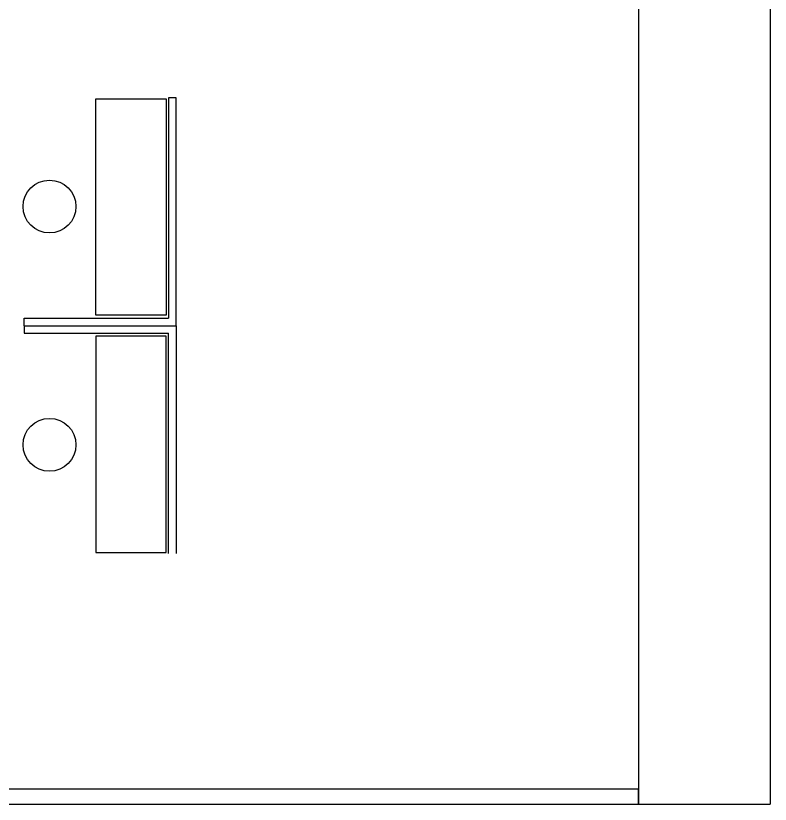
# Model space of a CAD drawing. Header units: feet. Extents: x 1613173 to 1750704, y -859418 to -757301.
# Drawn here: x 1686294 to 1691260, y -796674 to -791484 of the extents above; entities that cross this region are included whole.
import ezdxf

# ---------------------------------------------------------------- set-up
doc = ezdxf.new("R2010")
doc.units = ezdxf.units.FT
doc.header["$LTSCALE"] = 13
doc.header["$MEASUREMENT"] = 0
doc.layers.add('WALL', color=2, linetype='CONTINUOUS')

msp = doc.modelspace()

# ---------------------------------------------------------------- linework, layer by layer
at = {"layer": 'WALL', "color": 0, "linetype": 'Continuous'}
for p, q in [((1690394, -790749.1), (1690394, -796674.1)), ((1691260.2, -790749.1), (1691260.2, -796674.1)), ((1687349, -792024), (1687299, -792024)), ((1687299, -792024), (1687299, -793474)), ((1687349, -793524), (1687349, -792024)), ((1686349, -793524), (1686349, -793474)), ((1686349, -793474), (1687299, -793474)), ((1686349, -793524), (1686349, -793499)), ((1686349, -793524), (1687349, -793524)), ((1686349, -793524), (1687349, -793524)), ((1686349, -793524), (1686349, -793549)), ((1686349, -793524), (1686349, -793574)), ((1687349, -793524), (1687349, -795024)), ((1686349, -793574), (1687299, -793574)), ((1687299, -795024), (1687299, -793574)), ((1690394, -796574.1), (1683372.7, -796574.1)), ((1690394, -796674.1), (1690394, -796574.1)), ((1683372.7, -796674.1), (1690394, -796674.1)), ((1690394, -796674.1), (1690394, -796674.1)), ((1690394, -796674.1), (1691260.2, -796674.1))]:
    msp.add_line(p, q, dxfattribs=at)
for points in [[(1686821, -793454), (1686821, -792031), (1687283, -792031), (1687283, -793454)], [(1686821, -793594), (1686821, -795017), (1687283, -795017), (1687283, -793594)]]:
    msp.add_lwpolyline(points, close=True, dxfattribs=at)
for centre in [(1686516, -792740), (1686516, -794308)]:
    msp.add_circle(centre, 174, dxfattribs=at)

doc.saveas('drawing.dxf')
